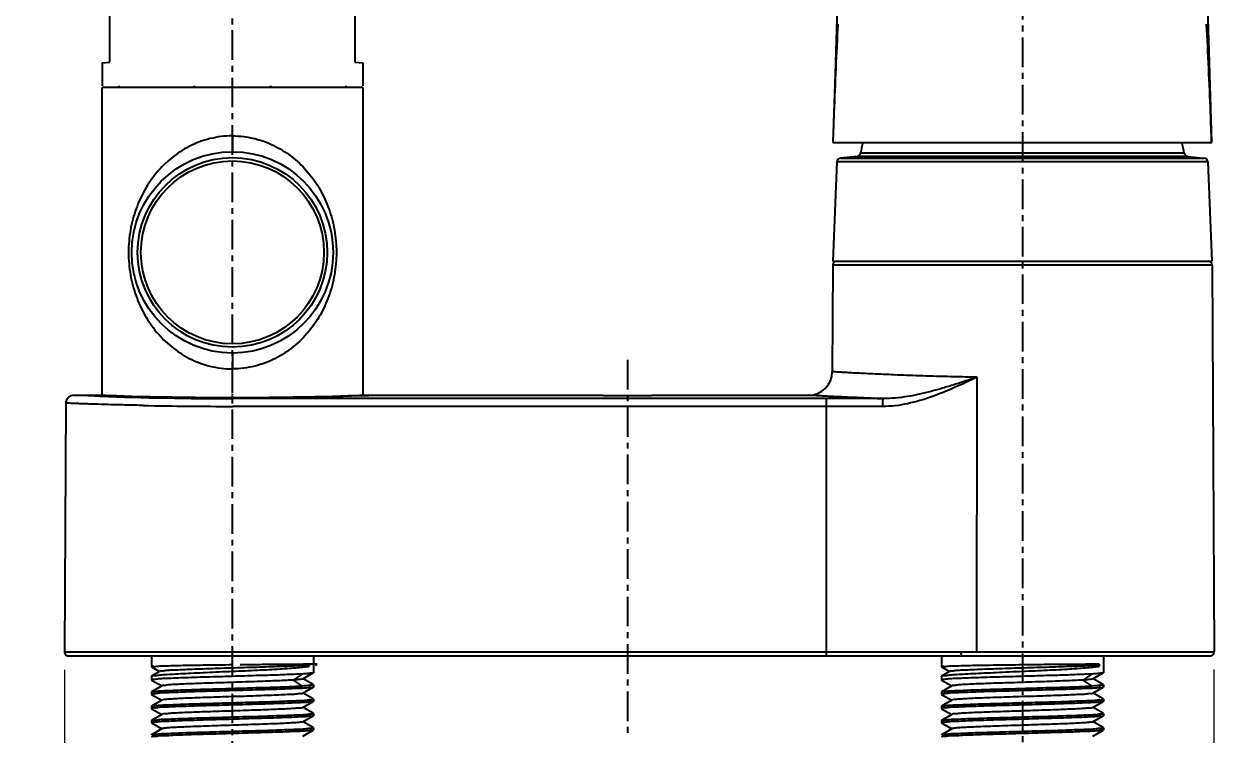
# Model space of a CAD drawing. Header units: millimetres. Extents: x 2282 to 3312, y -216 to 510.
# Drawn here: x 2455.3 to 2608.3, y 34.3 to 124.2 of the extents above; entities that cross this region are included whole.
import ezdxf

# ---------------------------------------------------------------- set-up
doc = ezdxf.new("R2010")
doc.units = ezdxf.units.MM
doc.linetypes.add('CENTER', pattern=[0.6, 0.375, -0.075, 0.075, -0.075])
for name, color, linetype in [('06___PRT_ALL_SURFS', 7, 'Continuous'), ('BODY', 7, 'Continuous'), ('DEFAULT_1', 7, 'CENTER'), ('标注', 1, 'Continuous')]:
    doc.layers.add(name, color=color, linetype=linetype)
doc.styles.add('Daelim Dimension', font='')
doc.styles.get('Daelim Dimension').set_extended_font_data('나눔고딕')
doc.dimstyles.new('DEFAULT', dxfattribs={"dimscale": 2, "dimtxt": 2, "dimasz": 2, "dimexe": 0, "dimexo": 2, "dimgap": 1, "dimtad": 1, "dimdec": 1, "dimzin": 9, "dimdsep": 46, "dimtxsty": 'Daelim Dimension', "dimcen": 0.5, "dimclrd": 252, "dimclre": 252, "dimclrt": 3, "dimadec": 1, "dimazin": 0, "dimtfac": 1, "dimtdec": 1, "dimtix": 1, "dimtmove": 0, "dimatfit": 3, "dimfxl": 1, "dimtolj": 1, "dimtzin": 1, "dimlwd": 9, "dimlwe": 9, "dimarcsym": 0})

# ---------------------------------------------------------------- blocks, each defined once
blk = doc.blocks.new('*D4')
at = {"layer": 'BODY', "color": 5, "lineweight": 9, "ltscale": 0.7, "transparency": 16777216}
for p, q in [((2460.41, 42.47), (2460.41, -70.23)), ((2605.91, 42.53), (2605.91, -70.23)), ((2464.41, -70.23), (2601.91, -70.23))]:
    blk.add_line(p, q, dxfattribs=at)
at = {"layer": 'BODY', "color": 5, "ltscale": 0.7, "transparency": 16777216}
for points in [[(2464.41, -69.57), (2464.41, -70.9), (2460.41, -70.23)], [(2601.91, -69.57), (2601.91, -70.9), (2605.91, -70.23)]]:
    blk.add_solid(points, dxfattribs=at)
at = {"layer": 'Defpoints', "color": 0, "ltscale": 0.7, "transparency": 16777216}
for p in [(2460.41, 46.47), (2605.91, 46.53), (2605.91, -70.23)]:
    blk.add_point(p, dxfattribs=at)
at = {"layer": 'BODY', "color": 7, "ltscale": 0.7, "transparency": 16777216, "insert": (2534.62, -57.35), "char_height": 20, "attachment_point": 5, "style": 'Daelim Dimension'}
blk.add_mtext('\\A1;146', dxfattribs=at)
blk = doc.blocks.new('*D5')
at = {"layer": 'BODY', "color": 5, "lineweight": 9, "ltscale": 0.7, "transparency": 16777216}
for p, q in [((2585.66, 151.22), (2645.88, 151.22)), ((2645.88, 48.25), (2645.88, 147.22)), ((2609.42, 44.25), (2645.88, 44.25))]:
    blk.add_line(p, q, dxfattribs=at)
at = {"layer": 'BODY', "color": 5, "ltscale": 0.7, "transparency": 16777216}
for points in [[(2645.21, 147.22), (2646.55, 147.22), (2645.88, 151.22)], [(2645.21, 48.25), (2646.55, 48.25), (2645.88, 44.25)]]:
    blk.add_solid(points, dxfattribs=at)
at = {"layer": 'Defpoints', "color": 0, "ltscale": 0.7, "transparency": 16777216}
for p in [(2581.66, 151.22), (2645.88, 151.22), (2605.42, 44.25)]:
    blk.add_point(p, dxfattribs=at)
at = {"layer": 'BODY', "color": 7, "ltscale": 0.7, "transparency": 16777216, "insert": (2633.06, 96.64), "char_height": 20, "attachment_point": 5, "rotation": 90, "style": 'Daelim Dimension'}
blk.add_mtext('\\A1;107', dxfattribs=at)
blk = doc.blocks.new('*D6')
at = {"layer": 'BODY', "color": 5, "lineweight": 9, "ltscale": 0.7, "transparency": 16777216}
for p, q in [((2485.66, 216.24), (2683.6, 216.24)), ((2683.6, 48.25), (2683.6, 212.24)), ((2609.42, 44.25), (2683.6, 44.25))]:
    blk.add_line(p, q, dxfattribs=at)
at = {"layer": 'BODY', "color": 5, "ltscale": 0.7, "transparency": 16777216}
for points in [[(2682.94, 212.24), (2684.27, 212.24), (2683.6, 216.24)], [(2682.94, 48.25), (2684.27, 48.25), (2683.6, 44.25)]]:
    blk.add_solid(points, dxfattribs=at)
at = {"layer": 'Defpoints', "color": 0, "ltscale": 0.7, "transparency": 16777216}
for p in [(2481.66, 216.24), (2683.6, 216.24), (2605.42, 44.25)]:
    blk.add_point(p, dxfattribs=at)
at = {"layer": 'BODY', "color": 7, "ltscale": 0.7, "transparency": 16777216, "insert": (2670.82, 132.62), "char_height": 20, "attachment_point": 5, "rotation": 90, "style": 'Daelim Dimension'}
blk.add_mtext('\\A1;172', dxfattribs=at)
blk = doc.blocks.new('*D11')
at = {"layer": 'BODY', "color": 5, "lineweight": 9, "ltscale": 0.7, "transparency": 16777216}
for p, q in [((3021.75, 274.5), (2402.76, 274.5)), ((2402.76, 270.5), (2402.76, -75.56)), ((2428.79, -79.56), (2402.76, -79.56))]:
    blk.add_line(p, q, dxfattribs=at)
at = {"layer": 'BODY', "color": 5, "ltscale": 0.7, "transparency": 16777216}
for points in [[(2402.1, 270.5), (2403.43, 270.5), (2402.76, 274.5)], [(2402.1, -75.56), (2403.43, -75.56), (2402.76, -79.56)]]:
    blk.add_solid(points, dxfattribs=at)
at = {"layer": 'Defpoints', "color": 0, "ltscale": 0.7, "transparency": 16777216}
for p in [(3025.75, 274.5), (2402.76, -79.56), (2432.79, -79.56)]:
    blk.add_point(p, dxfattribs=at)
at = {"layer": 'BODY', "color": 7, "ltscale": 0.7, "transparency": 16777216, "insert": (2389.88, 97.47), "char_height": 20, "attachment_point": 5, "rotation": 90, "style": 'Daelim Dimension'}
blk.add_mtext('\\A1;1650', dxfattribs=at)

msp = doc.modelspace()

# ---------------------------------------------------------------- linework, layer by layer
at = {"color": 7, "linetype": 'Continuous'}
for p, q in [((2466.16, 119.45), (2466.16, 126.45)), ((2497.16, 126.45), (2497.16, 119.45)), ((2465.16, 119.36), (2466.16, 119.45)), ((2465.16, 119.36), (2465.16, 116.45)), ((2497.16, 119.45), (2498.16, 119.36)), ((2498.16, 119.36), (2498.16, 116.45)), ((2467.31, 116.25), (2467.31, 116.45)), ((2476.8, 116.45), (2476.8, 116.25)), ((2486.53, 116.25), (2486.53, 116.45)), ((2496.01, 116.45), (2496.01, 116.25)), ((2465.16, 77.23), (2465.16, 116.25)), ((2498.16, 116.25), (2465.16, 116.25)), ((2498.16, 116.25), (2498.16, 77.23)), ((2557.66, 109.25), (2605.66, 109.25)), ((2560.74, 107.51), (2558.64, 107.29)), ((2602.59, 107.51), (2604.68, 107.29)), ((2558.19, 106.82), (2557.66, 94.25)), ((2605.13, 106.82), (2605.66, 94.25)), ((2557.66, 93.75), (2557.59, 80.23)), ((2557.66, 94.25), (2605.66, 94.25)), ((2605.67, 93.75), (2605.92, 44.75)), ((2461.57, 77.25), (2464.41, 77.25)), ((2465.59, 77.21), (2464.43, 77.25)), ((2498.91, 77.25), (2527.91, 77.25)), ((2535.41, 77.25), (2554.59, 77.25)), ((2460.57, 76.26), (2460.4, 44.75)), ((2460.9, 44.25), (2605.42, 44.25))]:
    msp.add_line(p, q, dxfattribs=at)
at = {"color": 9, "linetype": 'Continuous'}
for p, q in [((2481.66, 110.1), (2481.66, 108.1)), ((2558.64, 107.29), (2604.68, 107.29)), ((2602.59, 107.51), (2560.74, 107.51)), ((2566.42, 107.92), (2561.18, 107.92)), ((2596.9, 107.92), (2566.42, 107.92)), ((2596.92, 107.92), (2596.9, 107.92)), ((2602.15, 107.92), (2596.92, 107.92)), ((2605.13, 106.82), (2558.19, 106.82)), ((2605.67, 93.75), (2557.66, 93.75)), ((2481.66, 82.6), (2481.66, 80.6)), ((2575.88, 44.75), (2575.92, 79.55)), ((2464.26, 77.15), (2461.57, 77.25)), ((2464.39, 77.14), (2464.26, 77.15)), ((2464.41, 77.14), (2464.39, 77.14)), ((2464.41, 77.25), (2464.41, 77.25)), ((2464.87, 77.13), (2464.41, 77.14)), ((2556.86, 76.84), (2481.66, 76.84)), ((2498.91, 77.25), (2498.91, 77.25)), ((2556.86, 44.25), (2556.86, 76.84)), ((2562.51, 76.89), (2562.42, 76.89)), ((2556.86, 75.85), (2481.66, 75.85)), ((2563.98, 75.84), (2556.86, 75.85)), ((2460.4, 44.75), (2605.92, 44.75)), ((2471.41, 44.25), (2471.41, 42.86)), ((2471.41, 42.86), (2471.42, 42.85)), ((2471.42, 42.85), (2472.44, 42.26)), ((2491.39, 42.94), (2491.18, 43.07)), ((2491.39, 43.2), (2491.39, 42.94)), ((2491.91, 44.25), (2491.91, 42.11)), ((2492.18, 43.07), (2492.39, 43.2)), ((2571.41, 44.25), (2571.41, 42.86)), ((2571.41, 42.86), (2571.42, 42.85)), ((2571.42, 42.85), (2572.44, 42.26)), ((2591.18, 43.07), (2591.39, 43.2)), ((2591.39, 42.94), (2591.18, 43.07)), ((2591.39, 43.2), (2591.39, 42.94)), ((2591.91, 44.25), (2591.91, 42.11)), ((2471.41, 41.66), (2471.43, 41.68)), ((2471.41, 41.66), (2471.41, 41.21)), ((2472.46, 42.28), (2471.43, 41.68)), ((2489.37, 41.2), (2490.51, 41.96)), ((2490.59, 41.34), (2491.9, 42.1)), ((2491.9, 40.61), (2490.61, 41.35)), ((2491.91, 42.11), (2491.9, 42.1)), ((2571.41, 41.66), (2571.43, 41.68)), ((2571.41, 41.66), (2571.41, 41.21)), ((2572.46, 42.28), (2571.43, 41.68)), ((2589.37, 41.2), (2590.51, 41.96)), ((2590.59, 41.34), (2591.9, 42.1)), ((2591.9, 40.61), (2590.61, 41.35)), ((2591.91, 42.11), (2591.9, 42.1)), ((2471.41, 41.21), (2471.42, 41.19)), ((2471.42, 41.19), (2472.72, 40.45)), ((2472.74, 40.46), (2471.42, 39.7)), ((2481.66, 39.85), (2481.66, 40.14)), ((2490.51, 40.44), (2489.37, 41.2)), ((2490.58, 39.53), (2491.9, 40.29)), ((2491.9, 40.61), (2491.91, 40.59)), ((2491.91, 40.3), (2491.9, 40.29)), ((2491.91, 40.59), (2491.91, 40.3)), ((2571.41, 41.21), (2571.42, 41.19)), ((2571.42, 41.19), (2572.72, 40.45)), ((2572.74, 40.46), (2571.42, 39.7)), ((2581.66, 39.85), (2581.66, 40.14)), ((2590.51, 40.44), (2589.37, 41.2)), ((2590.58, 39.53), (2591.9, 40.29)), ((2591.9, 40.61), (2591.91, 40.59)), ((2591.91, 40.3), (2591.9, 40.29)), ((2591.91, 40.59), (2591.91, 40.3)), ((2471.41, 39.69), (2471.42, 39.7)), ((2471.41, 39.69), (2471.41, 39.4)), ((2471.41, 39.4), (2471.43, 39.38)), ((2471.43, 39.38), (2472.72, 38.64)), ((2472.74, 38.65), (2471.43, 37.89)), ((2481.66, 38.04), (2481.66, 38.33)), ((2490.58, 37.72), (2491.9, 38.48)), ((2491.9, 38.8), (2490.61, 39.54)), ((2491.91, 38.78), (2491.9, 38.8)), ((2491.91, 38.49), (2491.9, 38.48)), ((2491.91, 38.78), (2491.91, 38.49)), ((2571.41, 39.69), (2571.42, 39.7)), ((2571.41, 39.69), (2571.41, 39.4)), ((2571.41, 39.4), (2571.43, 39.38)), ((2571.43, 39.38), (2572.72, 38.64)), ((2572.74, 38.65), (2571.43, 37.89)), ((2581.66, 38.04), (2581.66, 38.33)), ((2590.58, 37.72), (2591.9, 38.48)), ((2591.9, 38.8), (2590.61, 39.54)), ((2591.91, 38.78), (2591.9, 38.8)), ((2591.91, 38.49), (2591.9, 38.48)), ((2591.91, 38.78), (2591.91, 38.49)), ((2471.41, 37.88), (2471.43, 37.89)), ((2471.41, 37.88), (2471.41, 37.59)), ((2471.41, 37.59), (2471.42, 37.57)), ((2471.42, 37.57), (2472.72, 36.83)), ((2472.74, 36.84), (2471.42, 36.08)), ((2491.9, 36.99), (2490.61, 37.73)), ((2491.91, 36.97), (2491.9, 36.99)), ((2491.91, 36.97), (2491.91, 36.68)), ((2571.41, 37.88), (2571.43, 37.89)), ((2571.41, 37.88), (2571.41, 37.59)), ((2571.41, 37.59), (2571.42, 37.57)), ((2571.42, 37.57), (2572.72, 36.83)), ((2572.74, 36.84), (2571.42, 36.08)), ((2591.9, 36.99), (2590.61, 37.73)), ((2591.91, 36.97), (2591.9, 36.99)), ((2591.91, 36.97), (2591.91, 36.68)), ((2471.41, 36.07), (2471.42, 36.08)), ((2471.41, 36.07), (2471.41, 35.78)), ((2471.41, 35.78), (2471.43, 35.76)), ((2471.43, 35.76), (2472.72, 35.02)), ((2481.66, 36.23), (2481.66, 36.52)), ((2490.58, 35.91), (2491.9, 36.67)), ((2491.9, 35.18), (2490.61, 35.92)), ((2491.91, 36.68), (2491.9, 36.67)), ((2571.41, 36.07), (2571.42, 36.08)), ((2571.41, 36.07), (2571.41, 35.78)), ((2571.41, 35.78), (2571.43, 35.76)), ((2571.43, 35.76), (2572.72, 35.02)), ((2581.66, 36.23), (2581.66, 36.52)), ((2590.58, 35.91), (2591.9, 36.67)), ((2591.9, 35.18), (2590.61, 35.92)), ((2591.91, 36.68), (2591.9, 36.67)), ((2471.41, 34.26), (2471.43, 34.27)), ((2472.74, 35.03), (2471.43, 34.27)), ((2481.66, 34.71), (2481.66, 34.42)), ((2490.58, 34.1), (2491.9, 34.86)), ((2491.91, 35.16), (2491.9, 35.18)), ((2491.91, 34.87), (2491.9, 34.86)), ((2491.91, 35.16), (2491.91, 34.87)), ((2571.41, 34.26), (2571.43, 34.27)), ((2572.74, 35.03), (2571.43, 34.27)), ((2581.66, 34.71), (2581.66, 34.42)), ((2590.58, 34.1), (2591.9, 34.86)), ((2591.91, 35.16), (2591.9, 35.18)), ((2591.91, 34.87), (2591.9, 34.86)), ((2591.91, 35.16), (2591.91, 34.87))]:
    msp.add_line(p, q, dxfattribs=at)
at = {"color": 7, "linetype": 'Continuous'}
for points in [[(2461.57, 77.25), (2461.25, 77.2), (2460.94, 77.03), (2460.71, 76.76), (2460.58, 76.42), (2460.57, 76.26)], [(2483.25, 76.95), (2480.07, 76.95), (2476.95, 76.97), (2473.98, 77.01), (2471.28, 77.06), (2468.93, 77.11), (2467.01, 77.17), (2465.59, 77.21)], [(2498.9, 77.25), (2497.73, 77.21), (2496.31, 77.17), (2494.39, 77.11), (2492.04, 77.06), (2489.34, 77.01), (2486.37, 76.97), (2483.25, 76.95)]]:
    msp.add_lwpolyline(points, dxfattribs=at)
for radius in [12.75, 12, 11.58]:
    msp.add_circle((2481.66, 95.35), radius, dxfattribs=at)
for centre, radius, start, end in [((2583.71, 103.84), 22.9, 166.3224, 169.7415), ((2579.62, 103.84), 22.9, 10.2585, 13.6776), ((2558.69, 106.8), 0.5, 95.9061, 177.5774), ((2560.68, 108.01), 0.5, 275.9062, 349.7415), ((2602.64, 108.01), 0.5, 190.2585, 264.0938), ((2604.63, 106.8), 0.5, 2.4226, 84.0939), ((2558.16, 93.75), 0.5, 90, 179.7), ((2605.17, 93.75), 0.5, 0.3, 90), ((2554.59, 80.25), 3, 269.9997, 359.6999), ((2460.9, 44.75), 0.5, 179.7, 270), ((2605.42, 44.75), 0.5, 270, 0.3)]:
    msp.add_arc(centre, radius, start, end, dxfattribs=at)
at = {"color": 9, "linetype": 'Continuous'}
for centre, radius, start, end in [((2481.66, 575.97), 499.02, 268.0191, 271.9809), ((2481.67, 574.77), 497.93, 268.0668, 269.9997), ((2556.91, -1880.48), 1957.33, 89.79039, 90.00136), ((2581.71, 583.67), 507.15, 267.8304, 268.0066), ((2481.67, 625.53), 549.68, 268.8238, 269.9998)]:
    msp.add_arc(centre, radius, start, end, dxfattribs=at)
at = {"color": 7, "linetype": 'Continuous'}
for points, knots in [([(2557.7, 109.25), (2557.75, 110.52), (2557.93, 115.52), (2558.15, 120.52), (2558.35, 124.25)], [0, 0, 0, 0, 0.253196, 1, 1, 1, 1]), ([(2605.62, 109.25), (2605.58, 110.52), (2605.39, 115.52), (2605.18, 120.52), (2604.97, 124.25)], [0, 0, 0, 0, 0.253196, 1, 1, 1, 1]), ([(2527.91, 77.25), (2527.91, 77.25), (2527.92, 77.25), (2527.93, 77.25), (2527.96, 77.25), (2528, 77.25), (2528.09, 77.25), (2528.21, 77.25), (2528.37, 77.25), (2528.55, 77.25), (2528.77, 77.24), (2529.12, 77.24), (2529.61, 77.24), (2530.25, 77.24), (2530.94, 77.24), (2531.9, 77.24), (2532.84, 77.24), (2533.72, 77.24), (2534.28, 77.24), (2534.69, 77.25), (2534.96, 77.25), (2535.12, 77.25), (2535.23, 77.25), (2535.34, 77.25), (2535.37, 77.25), (2535.42, 77.25), (2535.41, 77.25)], [0, 0, 0, 0, 0.000603, 0.00241, 0.005413, 0.009603, 0.021516, 0.038042, 0.059004, 0.084216, 0.113431, 0.146364, 0.222122, 0.308575, 0.402399, 0.499987, 0.691399, 0.777855, 0.85362, 0.915778, 0.940992, 0.961956, 0.978484, 0.9904, 0.997596, 1, 1, 1, 1])]:
    msp.add_open_spline(points, degree=3, knots=knots, dxfattribs=at)
at = {"color": 9, "linetype": 'Continuous'}
for points, knots in [([(2481.66, 110.1), (2481.18, 110.1), (2480.22, 110.04), (2478.36, 109.7), (2476.18, 108.87), (2473.9, 107.37), (2472, 105.49), (2470.5, 103.31), (2469.38, 100.86), (2468.67, 98.18), (2468.42, 95.35), (2468.67, 92.52), (2469.38, 89.84), (2470.5, 87.39), (2472, 85.21), (2473.9, 83.33), (2476.18, 81.83), (2478.36, 81), (2480.22, 80.66), (2481.18, 80.6), (2481.66, 80.6)], [0, 0, 0, 0, 0.032875, 0.065514, 0.129324, 0.191062, 0.251272, 0.311057, 0.371782, 0.434739, 0.5, 0.56526, 0.628218, 0.688943, 0.748728, 0.808939, 0.870676, 0.934486, 0.967125, 1, 1, 1, 1]), ([(2481.66, 110.1), (2482.14, 110.1), (2483.1, 110.04), (2484.96, 109.7), (2487.14, 108.87), (2489.43, 107.37), (2491.32, 105.49), (2492.83, 103.31), (2493.95, 100.86), (2494.66, 98.18), (2494.9, 95.35), (2494.66, 92.52), (2493.95, 89.84), (2492.83, 87.39), (2491.32, 85.21), (2489.43, 83.33), (2487.14, 81.83), (2484.96, 81), (2483.1, 80.66), (2482.14, 80.6), (2481.66, 80.6)], [0, 0, 0, 0, 0.032875, 0.065514, 0.129324, 0.191062, 0.251272, 0.311057, 0.371782, 0.434739, 0.5, 0.56526, 0.628218, 0.688943, 0.748728, 0.808939, 0.870676, 0.934486, 0.967125, 1, 1, 1, 1]), ([(2575.92, 79.55), (2574.66, 79.56), (2572.22, 79.61), (2568.72, 79.71), (2565.59, 79.83), (2563.24, 79.93), (2561.6, 80.01), (2560.57, 80.06), (2559.69, 80.11), (2558.96, 80.15), (2558.45, 80.18), (2558.12, 80.2), (2557.94, 80.21), (2557.79, 80.22), (2557.69, 80.23), (2557.62, 80.23), (2557.6, 80.23), (2557.59, 80.23)], [0, 0, 0, 0, 0.206631, 0.39894, 0.57164, 0.719982, 0.783711, 0.839873, 0.888079, 0.927989, 0.959327, 0.971709, 0.98187, 0.989791, 0.995459, 0.998864, 1, 1, 1, 1]), ([(2575.92, 79.55), (2574.04, 78.65), (2571.18, 77.32), (2567.15, 76.11), (2565.04, 75.83), (2563.98, 75.84)], [0, 0, 0, 0, 0.497768, 0.748501, 1, 1, 1, 1]), ([(2575.92, 79.55), (2575.44, 79.39), (2574.47, 79.06), (2573.02, 78.59), (2571.56, 78.15), (2569.61, 77.6), (2567.62, 77.15), (2565.6, 76.88), (2564.58, 76.83), (2564.07, 76.83)], [0, 0, 0, 0, 0.125157, 0.25019, 0.375104, 0.499942, 0.749607, 0.874658, 1, 1, 1, 1]), ([(2562.42, 76.89), (2561.31, 76.93), (2559.76, 77), (2557.83, 77.09), (2556.71, 77.14), (2555.82, 77.19), (2555.24, 77.22), (2554.9, 77.23), (2554.73, 77.24), (2554.63, 77.25), (2554.59, 77.25)], [0, 0, 0, 0, 0.424147, 0.596385, 0.739719, 0.852721, 0.934269, 0.96297, 0.983516, 1, 1, 1, 1]), ([(2563.98, 75.84), (2563.98, 75.96), (2563.99, 76.14), (2564, 76.37), (2564.01, 76.52), (2564.02, 76.64), (2564.03, 76.73), (2564.05, 76.79), (2564.06, 76.82), (2564.07, 76.83), (2564.07, 76.83)], [0, 0, 0, 0, 0.370221, 0.538314, 0.686957, 0.810936, 0.905875, 0.968837, 0.988103, 1, 1, 1, 1]), ([(2470.38, 75.97), (2469.67, 75.98), (2468.31, 76.01), (2466.38, 76.06), (2464.92, 76.1), (2463.88, 76.14), (2463.21, 76.16), (2462.61, 76.18), (2462.08, 76.2), (2461.63, 76.22), (2461.26, 76.23), (2461, 76.24), (2460.84, 76.24), (2460.74, 76.25), (2460.67, 76.25), (2460.61, 76.25), (2460.6, 76.25), (2460.57, 76.26), (2460.57, 76.26)], [0, 0, 0, 0, 0.218792, 0.415965, 0.588409, 0.664491, 0.733399, 0.794856, 0.84863, 0.894495, 0.93227, 0.961815, 0.973458, 0.982998, 0.990427, 0.995742, 0.998935, 1, 1, 1, 1]), ([(2573.88, 44.75), (2573.88, 44.69), (2573.88, 44.57), (2573.9, 44.43), (2573.93, 44.34), (2573.95, 44.29), (2573.98, 44.25), (2574, 44.25)], [0, 0, 0, 0, 0.360801, 0.670495, 0.792551, 0.888058, 1, 1, 1, 1])]:
    msp.add_open_spline(points, degree=3, knots=knots, dxfattribs=at)
for points, start_tangent, end_tangent in [([(2481.66, 43.11), (2479.98, 43.09), (2478.35, 43.07), (2476.8, 43.04), (2475.39, 43.02), (2474.14, 42.99), (2473.09, 42.96), (2472.28, 42.93), (2471.73, 42.9), (2471.45, 42.87), (2471.45, 42.86)], (-0.999931, -0.011739), (-0.014323, -0.999897)), ([(2491.18, 43.07), (2490.44, 43.02), (2489.47, 42.97), (2488.3, 42.92), (2486.95, 42.88), (2485.48, 42.83), (2483.9, 42.78), (2482.29, 42.73), (2480.67, 42.68), (2479.09, 42.63), (2477.6, 42.58), (2476.24, 42.53), (2475.04, 42.48), (2474.04, 42.43), (2473.27, 42.39), (2472.75, 42.34), (2472.48, 42.29), (2472.48, 42.28)], (-0.99692, -0.078426), (-0.057432, -0.998349)), ([(2481.66, 42.31), (2483.26, 42.38), (2484.82, 42.45), (2486.3, 42.53), (2487.66, 42.61), (2488.88, 42.69), (2489.93, 42.77), (2490.77, 42.85), (2491.39, 42.94)], (0.999012, 0.044432), (0.983778, 0.179388)), ([(2492.39, 43.2), (2491.77, 43.2), (2490.92, 43.19), (2489.88, 43.18), (2488.66, 43.17), (2487.29, 43.16), (2485.81, 43.15), (2484.26, 43.13), (2482.66, 43.11)], (-0.999991, 0.00424), (-0.999931, -0.011739)), ([(2581.66, 43.11), (2579.98, 43.09), (2578.35, 43.07), (2576.8, 43.04), (2575.39, 43.02), (2574.14, 42.99), (2573.09, 42.96), (2572.28, 42.93), (2571.73, 42.9), (2571.45, 42.87), (2571.45, 42.86)], (-0.999931, -0.011739), (-0.014323, -0.999897)), ([(2591.18, 43.07), (2590.44, 43.02), (2589.47, 42.97), (2588.3, 42.92), (2586.95, 42.88), (2585.48, 42.83), (2583.9, 42.78), (2582.29, 42.73), (2580.67, 42.68), (2579.09, 42.63), (2577.6, 42.58), (2576.24, 42.53), (2575.04, 42.48), (2574.04, 42.43), (2573.27, 42.39), (2572.75, 42.34), (2572.48, 42.29), (2572.48, 42.28)], (-0.99692, -0.078426), (-0.057432, -0.998349)), ([(2591.39, 43.2), (2590.77, 43.2), (2589.92, 43.19), (2588.88, 43.18), (2587.66, 43.17), (2586.29, 43.16), (2584.81, 43.15), (2583.26, 43.13), (2581.66, 43.11)], (-0.999991, 0.00424), (-0.999931, -0.011739)), ([(2581.66, 42.31), (2583.26, 42.38), (2584.82, 42.45), (2586.3, 42.53), (2587.66, 42.61), (2588.88, 42.69), (2589.93, 42.77), (2590.77, 42.85), (2591.39, 42.94)], (0.999012, 0.044432), (0.983778, 0.179388)), ([(2471.45, 41.68), (2471.45, 41.69), (2471.74, 41.76), (2472.29, 41.82), (2473.1, 41.89), (2474.15, 41.95), (2475.4, 42.02), (2476.8, 42.09), (2478.35, 42.16), (2479.98, 42.24), (2481.66, 42.31)], (0.237391, 0.971414), (0.999012, 0.044432)), ([(2481.66, 41.66), (2479.99, 41.61), (2478.36, 41.57), (2476.81, 41.52), (2475.41, 41.47), (2474.16, 41.42), (2473.1, 41.38), (2472.29, 41.33), (2471.73, 41.28), (2471.45, 41.23), (2471.45, 41.21)], (-0.999602, -0.028195), (-0.039918, -0.999203)), ([(2490.51, 41.96), (2489.65, 41.92), (2488.61, 41.88), (2487.41, 41.83), (2486.09, 41.79), (2484.67, 41.75), (2483.18, 41.7), (2481.66, 41.66)], (-0.998484, -0.055037), (-0.999602, -0.028195)), ([(2490.59, 41.33), (2490.44, 41.3), (2490.03, 41.25), (2489.37, 41.2)], (-0.867375, -0.497655), (-0.997963, -0.063791)), ([(2491.9, 42.1), (2491.69, 42.05), (2491.22, 42.01), (2490.51, 41.96)], (0.501067, -0.865408), (-0.998417, -0.056237)), ([(2571.45, 41.68), (2571.45, 41.69), (2571.74, 41.76), (2572.29, 41.82), (2573.1, 41.89), (2574.15, 41.95), (2575.4, 42.02), (2576.8, 42.09), (2578.35, 42.16), (2579.98, 42.24), (2581.66, 42.31)], (0.237391, 0.971414), (0.999012, 0.044432)), ([(2581.66, 41.66), (2579.99, 41.61), (2578.36, 41.57), (2576.81, 41.52), (2575.41, 41.47), (2574.16, 41.42), (2573.1, 41.38), (2572.29, 41.33), (2571.73, 41.28), (2571.45, 41.23), (2571.45, 41.21)], (-0.999602, -0.028195), (-0.039918, -0.999203)), ([(2590.51, 41.96), (2589.65, 41.92), (2588.61, 41.88), (2587.41, 41.83), (2586.09, 41.79), (2584.67, 41.75), (2583.18, 41.7), (2581.66, 41.66)], (-0.998484, -0.055037), (-0.999602, -0.028195)), ([(2590.59, 41.33), (2590.44, 41.3), (2590.03, 41.25), (2589.37, 41.2)], (-0.867375, -0.497655), (-0.997963, -0.063791)), ([(2591.9, 42.1), (2591.69, 42.05), (2591.22, 42.01), (2590.51, 41.96)], (0.501067, -0.865408), (-0.998417, -0.056237)), ([(2471.45, 39.7), (2471.45, 39.71), (2471.73, 39.76), (2472.28, 39.81), (2473.1, 39.85), (2474.15, 39.9), (2475.41, 39.95), (2476.81, 40), (2478.36, 40.04), (2479.99, 40.09), (2481.66, 40.14)], (0.124231, 0.992253), (0.999608, 0.027997)), ([(2481.66, 39.85), (2479.99, 39.8), (2478.35, 39.76), (2476.81, 39.71), (2475.4, 39.66), (2474.15, 39.61), (2473.1, 39.57), (2472.28, 39.52), (2471.73, 39.47), (2471.45, 39.42), (2471.45, 39.4)], (-0.999608, -0.027986), (-0.022479, -0.999747)), ([(2489.37, 41.2), (2488.49, 41.15), (2487.4, 41.1), (2486.15, 41.05), (2484.78, 41), (2483.3, 40.95), (2481.78, 40.9), (2480.25, 40.85), (2478.76, 40.8), (2477.37, 40.76), (2476.09, 40.71), (2474.97, 40.66), (2474.06, 40.61), (2473.37, 40.56), (2472.93, 40.51), (2472.74, 40.46)], (-0.99797, -0.063683), (0.328511, -0.9445)), ([(2481.66, 40.14), (2483.18, 40.18), (2484.67, 40.23), (2486.09, 40.27), (2487.41, 40.31), (2488.61, 40.35), (2489.65, 40.4), (2490.51, 40.44)], (0.999608, 0.027997), (0.998425, 0.056098)), ([(2491.88, 40.29), (2491.88, 40.28), (2491.6, 40.23), (2491.05, 40.18), (2490.24, 40.14), (2489.18, 40.09), (2487.93, 40.04), (2486.52, 39.99), (2484.98, 39.95), (2483.34, 39.9), (2481.66, 39.85)], (-0.119437, -0.992842), (-0.999608, -0.027986)), ([(2491.9, 40.59), (2491.9, 40.58), (2491.7, 40.53), (2491.23, 40.49), (2490.51, 40.44)], (0.585877, -0.8104), (-0.998493, -0.054886)), ([(2571.45, 39.7), (2571.45, 39.71), (2571.73, 39.76), (2572.28, 39.81), (2573.1, 39.85), (2574.15, 39.9), (2575.41, 39.95), (2576.81, 40), (2578.36, 40.04), (2579.99, 40.09), (2581.66, 40.14)], (0.124231, 0.992253), (0.999608, 0.027997)), ([(2581.66, 39.85), (2579.99, 39.8), (2578.35, 39.76), (2576.81, 39.71), (2575.4, 39.66), (2574.15, 39.61), (2573.1, 39.57), (2572.28, 39.52), (2571.73, 39.47), (2571.45, 39.42), (2571.45, 39.4)], (-0.999608, -0.027986), (-0.022479, -0.999747)), ([(2589.37, 41.2), (2588.49, 41.15), (2587.4, 41.1), (2586.15, 41.05), (2584.78, 41), (2583.3, 40.95), (2581.78, 40.9), (2580.25, 40.85), (2578.76, 40.8), (2577.37, 40.76), (2576.09, 40.71), (2574.97, 40.66), (2574.06, 40.61), (2573.37, 40.56), (2572.93, 40.51), (2572.74, 40.46)], (-0.99797, -0.063683), (0.328511, -0.9445)), ([(2581.66, 40.14), (2583.18, 40.18), (2584.67, 40.23), (2586.09, 40.27), (2587.41, 40.31), (2588.61, 40.35), (2589.65, 40.4), (2590.51, 40.44)], (0.999608, 0.027997), (0.998425, 0.056098)), ([(2591.88, 40.29), (2591.88, 40.28), (2591.6, 40.23), (2591.05, 40.18), (2590.24, 40.14), (2589.18, 40.09), (2587.93, 40.04), (2586.52, 39.99), (2584.98, 39.95), (2583.34, 39.9), (2581.66, 39.85)], (-0.119437, -0.992842), (-0.999608, -0.027986)), ([(2591.9, 40.59), (2591.9, 40.58), (2591.7, 40.53), (2591.23, 40.49), (2590.51, 40.44)], (0.585877, -0.8104), (-0.998493, -0.054886)), ([(2471.45, 37.89), (2471.45, 37.9), (2471.73, 37.95), (2472.28, 38), (2473.09, 38.04), (2474.15, 38.09), (2475.4, 38.14), (2476.81, 38.19), (2478.35, 38.23), (2479.99, 38.28), (2481.66, 38.33)], (0.09469, 0.995507), (0.999602, 0.028196)), ([(2490.57, 39.53), (2490.57, 39.52), (2490.31, 39.47), (2489.81, 39.42), (2489.06, 39.37), (2488.1, 39.32), (2486.95, 39.27), (2485.65, 39.22), (2484.23, 39.17), (2482.74, 39.12), (2481.22, 39.08), (2479.7, 39.03), (2478.24, 38.98), (2476.88, 38.93), (2475.67, 38.88), (2474.62, 38.83), (2473.79, 38.78), (2473.18, 38.73), (2472.83, 38.68), (2472.75, 38.65)], (-0.022119, -0.999755), (-0.850074, -0.526663)), ([(2481.66, 38.33), (2483.34, 38.38), (2484.99, 38.42), (2486.53, 38.47), (2487.93, 38.52), (2489.19, 38.57), (2490.24, 38.61), (2491.05, 38.66), (2491.6, 38.71), (2491.88, 38.76), (2491.88, 38.78)], (0.999602, 0.028197), (0.014326, 0.999897)), ([(2491.88, 38.48), (2491.88, 38.47), (2491.6, 38.42), (2491.05, 38.37), (2490.23, 38.33), (2489.18, 38.28), (2487.93, 38.23), (2486.52, 38.18), (2484.98, 38.14), (2483.34, 38.09), (2481.66, 38.04)], (-0.091198, -0.995833), (-0.999599, -0.028311)), ([(2571.45, 37.89), (2571.45, 37.9), (2571.73, 37.95), (2572.28, 38), (2573.09, 38.04), (2574.15, 38.09), (2575.4, 38.14), (2576.81, 38.19), (2578.35, 38.23), (2579.99, 38.28), (2581.66, 38.33)], (0.09469, 0.995507), (0.999602, 0.028196)), ([(2590.57, 39.53), (2590.57, 39.52), (2590.31, 39.47), (2589.81, 39.42), (2589.06, 39.37), (2588.1, 39.32), (2586.95, 39.27), (2585.65, 39.22), (2584.23, 39.17), (2582.74, 39.12), (2581.22, 39.08), (2579.7, 39.03), (2578.24, 38.98), (2576.88, 38.93), (2575.67, 38.88), (2574.62, 38.83), (2573.79, 38.78), (2573.18, 38.73), (2572.83, 38.68), (2572.75, 38.65)], (-0.022119, -0.999755), (-0.850074, -0.526663)), ([(2581.66, 38.33), (2583.34, 38.38), (2584.99, 38.42), (2586.53, 38.47), (2587.93, 38.52), (2589.19, 38.57), (2590.24, 38.61), (2591.05, 38.66), (2591.6, 38.71), (2591.88, 38.76), (2591.88, 38.78)], (0.999602, 0.028197), (0.014326, 0.999897)), ([(2591.88, 38.48), (2591.88, 38.47), (2591.6, 38.42), (2591.05, 38.37), (2590.23, 38.33), (2589.18, 38.28), (2587.93, 38.23), (2586.52, 38.18), (2584.98, 38.14), (2583.34, 38.09), (2581.66, 38.04)], (-0.091198, -0.995833), (-0.999599, -0.028311)), ([(2481.66, 38.04), (2479.98, 37.99), (2478.34, 37.95), (2476.8, 37.9), (2475.4, 37.85), (2474.15, 37.8), (2473.09, 37.76), (2472.28, 37.71), (2471.73, 37.66), (2471.45, 37.61), (2471.45, 37.59)], (-0.999599, -0.028311), (-0.014937, -0.999888)), ([(2490.57, 37.73), (2490.51, 37.69), (2490.18, 37.64), (2489.6, 37.6), (2488.79, 37.55), (2487.78, 37.5), (2486.57, 37.45), (2485.21, 37.4), (2483.76, 37.35), (2482.25, 37.3), (2480.73, 37.25), (2479.24, 37.2), (2477.81, 37.15), (2476.49, 37.1), (2475.33, 37.05), (2474.35, 37), (2473.58, 36.95), (2473.05, 36.9), (2472.77, 36.86), (2472.76, 36.84)], (-0.800856, -0.598856), (-0.364752, -0.931105)), ([(2481.66, 36.52), (2483.34, 36.57), (2484.98, 36.61), (2486.52, 36.66), (2487.93, 36.71), (2489.18, 36.76), (2490.23, 36.8), (2491.05, 36.85), (2491.6, 36.9), (2491.88, 36.95), (2491.88, 36.97)], (0.999611, 0.02788), (0.012946, 0.999916)), ([(2581.66, 38.04), (2579.98, 37.99), (2578.34, 37.95), (2576.8, 37.9), (2575.4, 37.85), (2574.15, 37.8), (2573.09, 37.76), (2572.28, 37.71), (2571.73, 37.66), (2571.45, 37.61), (2571.45, 37.59)], (-0.999599, -0.028311), (-0.014937, -0.999888)), ([(2590.57, 37.73), (2590.51, 37.69), (2590.18, 37.64), (2589.6, 37.6), (2588.79, 37.55), (2587.78, 37.5), (2586.57, 37.45), (2585.21, 37.4), (2583.76, 37.35), (2582.25, 37.3), (2580.73, 37.25), (2579.24, 37.2), (2577.81, 37.15), (2576.49, 37.1), (2575.33, 37.05), (2574.35, 37), (2573.58, 36.95), (2573.05, 36.9), (2572.77, 36.86), (2572.76, 36.84)], (-0.800856, -0.598856), (-0.364752, -0.931105)), ([(2581.66, 36.52), (2583.34, 36.57), (2584.98, 36.61), (2586.52, 36.66), (2587.93, 36.71), (2589.18, 36.76), (2590.23, 36.8), (2591.05, 36.85), (2591.6, 36.9), (2591.88, 36.95), (2591.88, 36.97)], (0.999611, 0.02788), (0.012946, 0.999916)), ([(2471.45, 36.08), (2471.45, 36.09), (2471.73, 36.14), (2472.28, 36.19), (2473.09, 36.23), (2474.15, 36.28), (2475.4, 36.33), (2476.8, 36.38), (2478.35, 36.42), (2479.99, 36.47), (2481.66, 36.52)], (0.094156, 0.995557), (0.999611, 0.02788)), ([(2481.66, 36.23), (2479.98, 36.18), (2478.34, 36.14), (2476.79, 36.09), (2475.39, 36.04), (2474.14, 35.99), (2473.08, 35.94), (2472.28, 35.9), (2471.73, 35.85), (2471.45, 35.8), (2471.45, 35.78)], (-0.999611, -0.027901), (-0.012347, -0.999924)), ([(2490.58, 35.9), (2490.44, 35.87), (2490.02, 35.82), (2489.35, 35.77), (2488.46, 35.72), (2487.37, 35.67), (2486.12, 35.62), (2484.73, 35.57), (2483.24, 35.52), (2481.71, 35.47), (2480.18, 35.42), (2478.71, 35.37), (2477.31, 35.32), (2476.04, 35.27), (2474.94, 35.22), (2474.03, 35.18), (2473.36, 35.13), (2472.92, 35.08), (2472.74, 35.04)], (-0.86556, -0.500806), (-0.590271, -0.807205)), ([(2491.88, 36.67), (2491.88, 36.66), (2491.6, 36.61), (2491.05, 36.56), (2490.23, 36.52), (2489.17, 36.47), (2487.92, 36.42), (2486.52, 36.37), (2484.97, 36.33), (2483.34, 36.28), (2481.66, 36.23)], (-0.101127, -0.994874), (-0.999611, -0.027901)), ([(2571.45, 36.08), (2571.45, 36.09), (2571.73, 36.14), (2572.28, 36.19), (2573.09, 36.23), (2574.15, 36.28), (2575.4, 36.33), (2576.8, 36.38), (2578.35, 36.42), (2579.99, 36.47), (2581.66, 36.52)], (0.094156, 0.995557), (0.999611, 0.02788)), ([(2581.66, 36.23), (2579.98, 36.18), (2578.34, 36.14), (2576.79, 36.09), (2575.39, 36.04), (2574.14, 35.99), (2573.08, 35.94), (2572.28, 35.9), (2571.73, 35.85), (2571.45, 35.8), (2571.45, 35.78)], (-0.999611, -0.027901), (-0.012347, -0.999924)), ([(2590.58, 35.9), (2590.44, 35.87), (2590.02, 35.82), (2589.35, 35.77), (2588.46, 35.72), (2587.37, 35.67), (2586.12, 35.62), (2584.73, 35.57), (2583.24, 35.52), (2581.71, 35.47), (2580.18, 35.42), (2578.71, 35.37), (2577.31, 35.32), (2576.04, 35.27), (2574.94, 35.22), (2574.03, 35.18), (2573.36, 35.13), (2572.92, 35.08), (2572.74, 35.04)], (-0.86556, -0.500806), (-0.590271, -0.807205)), ([(2591.88, 36.67), (2591.88, 36.66), (2591.6, 36.61), (2591.05, 36.56), (2590.23, 36.52), (2589.17, 36.47), (2587.92, 36.42), (2586.52, 36.37), (2584.97, 36.33), (2583.34, 36.28), (2581.66, 36.23)], (-0.101127, -0.994874), (-0.999611, -0.027901)), ([(2471.45, 34.27), (2471.45, 34.28), (2471.73, 34.33), (2472.28, 34.38), (2473.09, 34.42), (2474.14, 34.47), (2475.39, 34.52), (2476.8, 34.57), (2478.35, 34.61), (2479.98, 34.66), (2481.66, 34.71)], (0.128599, 0.991697), (0.9996, 0.028283)), ([(2481.66, 34.42), (2479.98, 34.37), (2478.33, 34.33), (2476.78, 34.28), (2475.38, 34.23), (2474.12, 34.18), (2473.08, 34.13), (2472.27, 34.09), (2471.73, 34.04), (2471.45, 33.99), (2471.45, 33.97)], (-0.999612, -0.027843), (0.014, -0.999902)), ([(2481.66, 34.71), (2483.34, 34.76), (2484.97, 34.8), (2486.52, 34.85), (2487.92, 34.9), (2489.17, 34.95), (2490.23, 34.99), (2491.04, 35.04), (2491.59, 35.09), (2491.88, 35.14), (2491.88, 35.16)], (0.9996, 0.028283), (0.026251, 0.999655)), ([(2491.9, 34.86), (2491.8, 34.83), (2491.44, 34.79), (2490.84, 34.74), (2490, 34.69), (2488.95, 34.65), (2487.72, 34.6), (2486.35, 34.56), (2484.85, 34.51), (2483.27, 34.47), (2481.66, 34.42)], (-0.87127, -0.490804), (-0.999612, -0.027843)), ([(2571.45, 34.27), (2571.45, 34.28), (2571.73, 34.33), (2572.28, 34.38), (2573.09, 34.42), (2574.14, 34.47), (2575.39, 34.52), (2576.8, 34.57), (2578.35, 34.61), (2579.98, 34.66), (2581.66, 34.71)], (0.128599, 0.991697), (0.9996, 0.028283)), ([(2581.66, 34.42), (2579.98, 34.37), (2578.33, 34.33), (2576.78, 34.28), (2575.38, 34.23), (2574.12, 34.18), (2573.08, 34.13), (2572.27, 34.09), (2571.73, 34.04), (2571.45, 33.99), (2571.45, 33.97)], (-0.999612, -0.027843), (0.014, -0.999902)), ([(2581.66, 34.71), (2583.34, 34.76), (2584.97, 34.8), (2586.52, 34.85), (2587.92, 34.9), (2589.17, 34.95), (2590.23, 34.99), (2591.04, 35.04), (2591.59, 35.09), (2591.88, 35.14), (2591.88, 35.16)], (0.9996, 0.028283), (0.026251, 0.999655)), ([(2591.9, 34.86), (2591.8, 34.83), (2591.44, 34.79), (2590.84, 34.74), (2590, 34.69), (2588.95, 34.65), (2587.72, 34.6), (2586.35, 34.56), (2584.85, 34.51), (2583.27, 34.47), (2581.66, 34.42)], (-0.87127, -0.490804), (-0.999612, -0.027843))]:
    msp.add_spline(points, degree=3, dxfattribs=dict(at, start_tangent=start_tangent, end_tangent=end_tangent))
at = {"layer": '06___PRT_ALL_SURFS', "color": 7, "linetype": 'Continuous'}
msp.add_line((2605.66, 109.25), (2605.39, 117.98), dxfattribs=at)
for points in [[(2605.39, 117.98), (2605.08, 127.88), (2604.75, 138.41)], [(2558.25, 127.88), (2557.94, 117.98), (2557.66, 109.25)]]:
    msp.add_lwpolyline(points, dxfattribs=at)
at = {"layer": 'DEFAULT_1', "color": 7, "linetype": 'CENTER'}
msp.add_line((2481.66, 76.84), (2481.66, 80.6), dxfattribs=at)
at = {"layer": '标注', "linetype": 'CENTER', "ltscale": 10}
for p, q in [((2481.66, -6.28), (2481.66, 227.96)), ((2581.66, 158.57), (2581.66, -7.96)), ((2531.66, 81.75), (2531.66, 34.53))]:
    msp.add_line(p, q, dxfattribs=at)

# ---------------------------------------------------------------- dimensions: what is measured, and where the dimension line sits
at = {"layer": 'BODY', "ltscale": 0.7}
dim = msp.add_linear_dim(base=(2402.76, -79.56), p1=(3025.75, 274.5), p2=(2432.79, -79.56), angle=90, text='1650', dimstyle='DEFAULT', override={"dimtxt": 10, "dimclrd": 5, "dimclre": 5, "dimclrt": 7}, dxfattribs=at)
dim.commit()
dim.dimension.update_dxf_attribs({"geometry": '*D11', "text_midpoint": (2389.88, 97.47)})
for base, p2, picture, middle in [((2683.6, 216.24), (2481.66, 216.24), '*D6', (2683.6, 132.62)), ((2645.88, 151.22), (2581.66, 151.22), '*D5', (2645.88, 96.64))]:
    dim = msp.add_linear_dim(base=base, p1=(2605.42, 44.25), p2=p2, angle=90, dimstyle='DEFAULT', override={"dimtxt": 10, "dimclrd": 5, "dimclre": 5, "dimclrt": 7}, dxfattribs=at)
    dim.commit()
    dim.dimension.update_dxf_attribs({"geometry": picture, "text_midpoint": middle, "dimtype": 160})
dim = msp.add_linear_dim(base=(2605.91, -70.23), p1=(2460.41, 46.47), p2=(2605.91, 46.53), text='146', dimstyle='DEFAULT', override={"dimtxt": 10, "dimclrd": 5, "dimclre": 5, "dimclrt": 7}, dxfattribs=at)
dim.commit()
dim.dimension.update_dxf_attribs({"geometry": '*D4', "text_midpoint": (2534.62, -70.23), "dimtype": 160})

doc.saveas('drawing.dxf')
